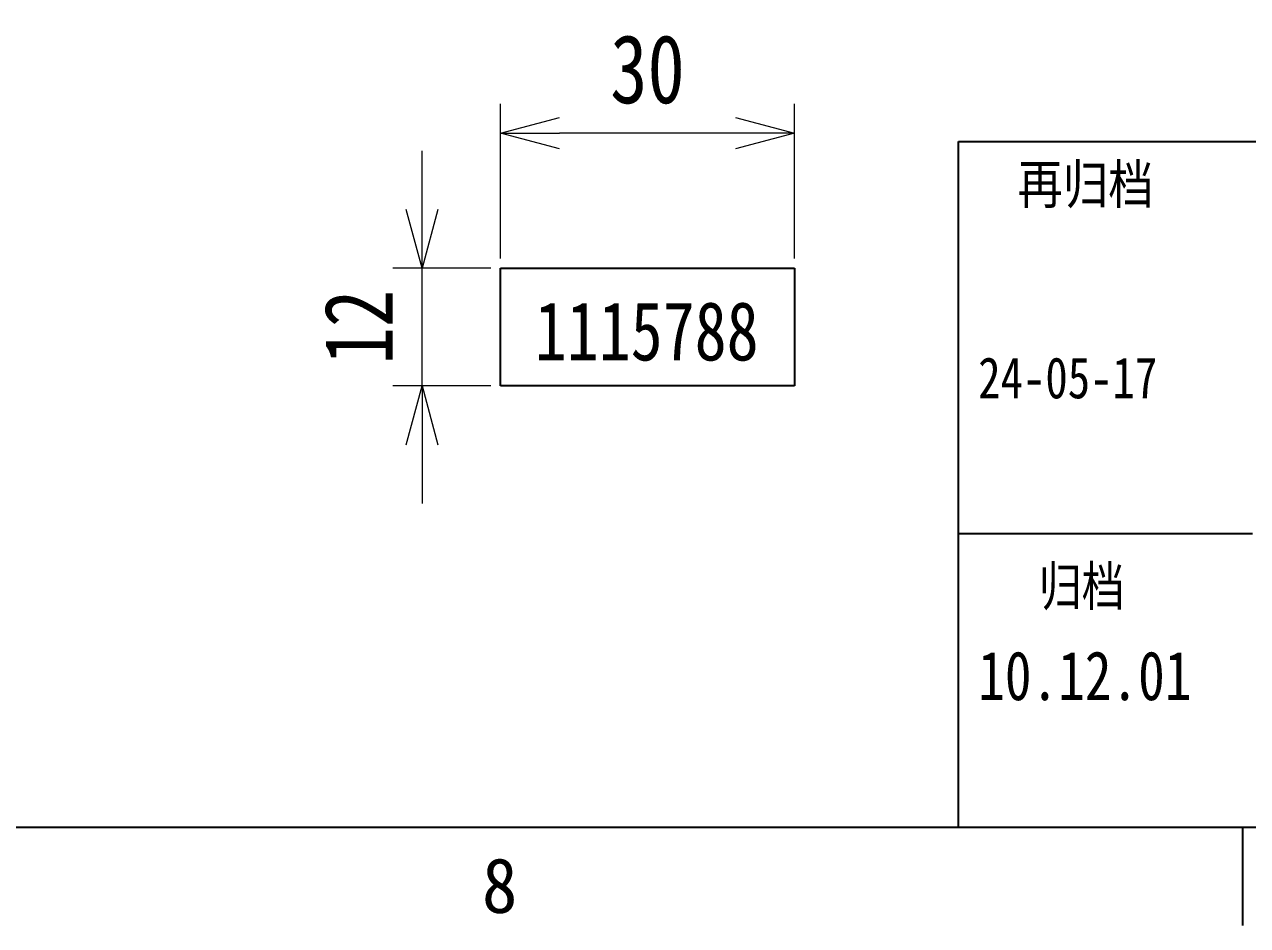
# Model space of a CAD drawing. Extents: x 641 to 1467, y 11 to 605.
# Drawn here: x 1224.6 to 1287.1, y 25.9 to 71.8 of the extents above; entities that cross this region are included whole.
import ezdxf

# ---------------------------------------------------------------- set-up
doc = ezdxf.new("R2010")
doc.units = 0
doc.header["$MEASUREMENT"] = 0
doc.layers.get('0').update_dxf_attribs({"linetype": 'CONTINUOUS'})
doc.layers.get('DEFPOINTS').update_dxf_attribs({"linetype": 'CONTINUOUS'})
for name, color, linetype in [('DD0-2', 4, 'CONTINUOUS'), ('HHLayerFR1', 7, 'CONTINUOUS'), ('HHLayerFR2', 7, 'CONTINUOUS'), ('HHLayerShuxinglan', 7, 'CONTINUOUS'), ('M1-2', 2, 'CONTINUOUS'), ('M80-2', 7, 'CONTINUOUS')]:
    doc.layers.add(name, color=color, linetype=linetype)
doc.styles.add('FS2312', font='', dxfattribs={"width": 0.8})
doc.styles.add('HANKAKU', font='')
doc.styles.get('FS2312').set_extended_font_data('SimSun')
doc.styles.get('HANKAKU').set_extended_font_data('SimSun')
doc.dimstyles.new('ISO-25', dxfattribs={"dimtxt": 3.5, "dimasz": 3, "dimexe": 1.5, "dimexo": 0.5, "dimtad": 1, "dimdec": 1, "dimlfac": 2, "dimdsep": 46, "dimtxsty": 'FS2312', "dimblk": 'OPEN30', "dimcen": 0.09, "dimclrd": 4, "dimclre": 4, "dimclrt": 4, "dimadec": 0, "dimazin": 0, "dimtfac": 1, "dimtdec": 1, "dimtmove": 0, "dimatfit": 3, "dimldrblk": 'OPEN30', "dimfxl": 1, "dimlwd": 18, "dimlwe": 18, "dimarcsym": 0})

# ---------------------------------------------------------------- blocks, each defined once
blk = doc.blocks.new('_Open30')
at = {"color": 0, "linetype": 'ByBlock', "lineweight": -2}
for p, q in [((-1, 0.268), (0, 0)), ((0, 0), (-1, -0.268)), ((0, 0), (-1, 0))]:
    blk.add_line(p, q, dxfattribs=at)
blk = doc.blocks.new('*D355')
at = {"layer": 'DD0-2', "color": 4, "lineweight": 18, "transparency": 16777216}
for p, q in [((1248.937, 59.894), (1248.937, 67.789)), ((1263.937, 59.894), (1263.937, 67.789)), ((1260.937, 66.289), (1251.937, 66.289))]:
    blk.add_line(p, q, dxfattribs=at)
at = {"layer": 'DEFPOINTS', "color": 0, "transparency": 16777216}
for p in [(1248.937, 66.289), (1248.937, 59.394), (1263.937, 59.394)]:
    blk.add_point(p, dxfattribs=at)
at = {"layer": 'DD0-2', "color": 4, "lineweight": 18, "transparency": 16777216, "xscale": 3, "yscale": 3, "zscale": 3, "rotation": 180}
blk.add_blockref('_Open30', (1248.937, 66.289), dxfattribs=at)
at = {"layer": 'DD0-2', "color": 4, "lineweight": 18, "transparency": 16777216, "xscale": 3, "yscale": 3, "zscale": 3}
blk.add_blockref('_Open30', (1263.937, 66.289), dxfattribs=at)
at = {"layer": 'DD0-2', "color": 4, "transparency": 16777216, "insert": (1256.437, 69.539), "char_height": 3.5, "attachment_point": 5, "style": 'FS2312'}
blk.add_mtext('30', dxfattribs=at)
blk = doc.blocks.new('*D356')
at = {"layer": 'DD0-2', "color": 4, "lineweight": 18, "transparency": 16777216}
for p, q in [((1244.929, 62.394), (1244.929, 65.394)), ((1248.437, 59.394), (1243.429, 59.394)), ((1244.929, 53.394), (1244.929, 59.394)), ((1248.437, 53.394), (1243.429, 53.394)), ((1244.929, 50.394), (1244.929, 47.394))]:
    blk.add_line(p, q, dxfattribs=at)
at = {"layer": 'DEFPOINTS', "color": 0, "transparency": 16777216}
for p in [(1244.929, 59.394), (1248.937, 59.394), (1248.937, 53.394)]:
    blk.add_point(p, dxfattribs=at)
at = {"layer": 'DD0-2', "color": 4, "lineweight": 18, "transparency": 16777216, "xscale": 3, "yscale": 3, "zscale": 3}
for p, rotation in [((1244.929, 59.394), 270), ((1244.929, 53.394), 90)]:
    blk.add_blockref('_Open30', p, dxfattribs=dict(at, rotation=rotation))
at = {"layer": 'DD0-2', "color": 4, "transparency": 16777216, "insert": (1241.679, 56.394), "char_height": 3.5, "attachment_point": 5, "rotation": 90, "style": 'FS2312'}
blk.add_mtext('12', dxfattribs=at)

msp = doc.modelspace()

# ---------------------------------------------------------------- linework, layer by layer
at = {"color": 114, "linetype": 'Continuous', "ltscale": 0.1}
msp.add_line((1462.3217, 30.8585), (661.3217, 30.8585), dxfattribs=at)
at = {"layer": 'HHLayerShuxinglan', "color": 154}
for p, q in [((1272.3217, 30.8585), (1272.3217, 65.8585)), ((1272.3217, 65.8585), (1325.3207, 65.8585)), ((1272.3217, 45.8585), (1287.3217, 45.8585))]:
    msp.add_line(p, q, dxfattribs=at)
at = {"layer": 'M1-2'}
for p, q in [((1248.9368, 59.3935), (1263.9368, 59.3935)), ((1248.9368, 53.3935), (1248.9368, 59.3935)), ((1263.9368, 59.3935), (1263.9368, 53.3935)), ((1263.9368, 53.3935), (1248.9368, 53.3935))]:
    msp.add_line(p, q, dxfattribs=at)
at = {"layer": 'M80-2', "color": 2}
msp.add_line((1286.8217, 30.8585), (1286.8217, 25.8585), dxfattribs=at)

# ---------------------------------------------------------------- texts
at = {"color": 4, "insert": (1250.6821, 57.693), "char_height": 3, "attachment_point": 1, "style": 'FS2312'}
msp.add_mtext_dynamic_manual_height_columns('1115788', width=11.603795, gutter_width=1, heights=[0], dxfattribs=at)
at = {"layer": 'HHLayerFR1', "color": 2, "insert": (1273.3217, 39.8585), "char_height": 2.5, "width": 15, "attachment_point": 1, "style": 'FS2312'}
msp.add_mtext('\\fSimSun;10.12.01', dxfattribs=at)
at = {"layer": 'HHLayerFR2', "color": 2, "insert": (1273.3217, 54.8585), "char_height": 2.1, "width": 12, "attachment_point": 1, "style": 'FS2312'}
msp.add_mtext('\\fSimSun;24-05-17', dxfattribs=at)
at = {"layer": 'HHLayerShuxinglan', "color": 154, "char_height": 2, "attachment_point": 7, "style": 'FS2312'}
for s, insert in [('\\W0.85;{\\f宋体|b0|i0|c134|p2;再归档}', (1275.3217, 62.4585)), ('归档', (1276.4217, 41.947))]:
    msp.add_mtext(s, dxfattribs=dict(at, insert=insert))
at = {"layer": 'M80-2', "color": 154, "insert": (1247.9867, 26.4585), "char_height": 2.8, "attachment_point": 7, "style": 'HANKAKU'}
msp.add_mtext('{\\W0.95;8}', dxfattribs=at)

# ---------------------------------------------------------------- dimensions: what is measured, and where the dimension line sits
at = {"layer": 'DD0-2', "color": 4}
dim = msp.add_linear_dim(base=(1248.9368, 66.289), p1=(1263.9368, 59.3935), p2=(1248.9368, 59.3935), dimstyle='ISO-25', override={"dimgap": 1.5}, dxfattribs=at)
dim.commit()
dim.dimension.update_dxf_attribs({"geometry": '*D355', "text_midpoint": (1256.4368, 69.539)})
dim = msp.add_linear_dim(base=(1244.9293, 59.3935), p1=(1248.9368, 53.3935), p2=(1248.9368, 59.3935), angle=90, dimstyle='ISO-25', override={"dimgap": 1.5}, dxfattribs=at)
dim.commit()
dim.dimension.update_dxf_attribs({"geometry": '*D356', "text_midpoint": (1244.9293, 56.3935), "dimtype": 160})

doc.saveas('drawing.dxf')
